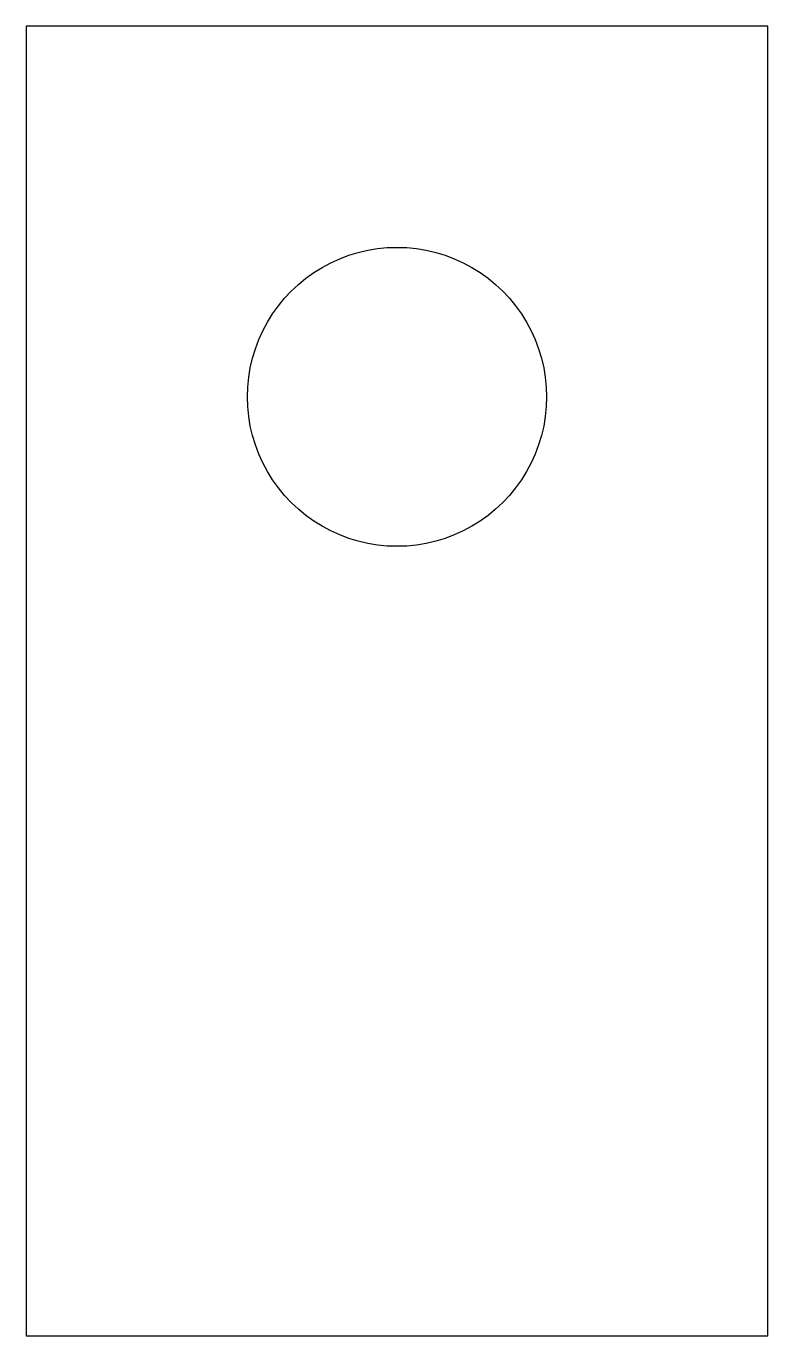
# Model space of a CAD drawing. Header units: metres. Extents: x -15 to 15, y 0 to 53.
import ezdxf

# ---------------------------------------------------------------- set-up
doc = ezdxf.new("R2010")
doc.units = ezdxf.units.M

msp = doc.modelspace()

# ---------------------------------------------------------------- linework, layer by layer
for p, q in [((15, 53), (-15, 53)), ((-15, 53), (-15, 0)), ((15, 0), (15, 53)), ((-1.18028, 43.9337), (-0.789673, 43.9982)), ((-0.789673, 43.9982), (-0.395676, 44.037)), ((-0.395676, 44.037), (0, 44.05)), ((0, 44.05), (0.395676, 44.037)), ((0.395676, 44.037), (0.789673, 43.9982)), ((0.789673, 43.9982), (1.18028, 43.9337)), ((-2.67584, 43.4261), (-2.31523, 43.5895)), ((-2.31523, 43.5895), (-1.9447, 43.7289)), ((-1.9447, 43.7289), (-1.56584, 43.8438)), ((-1.56584, 43.8438), (-1.18028, 43.9337)), ((1.18028, 43.9337), (1.56584, 43.8438)), ((1.56584, 43.8438), (1.9447, 43.7289)), ((1.9447, 43.7289), (2.31523, 43.5895)), ((2.31523, 43.5895), (2.67584, 43.4261)), ((-3.683, 42.7998), (-3.36119, 43.0304)), ((-3.36119, 43.0304), (-3.02499, 43.2394)), ((-3.02499, 43.2394), (-2.67584, 43.4261)), ((2.67584, 43.4261), (3.02499, 43.2394)), ((3.02499, 43.2394), (3.36119, 43.0304)), ((3.36119, 43.0304), (3.683, 42.7998)), ((-4.27798, 42.278), (-3.98903, 42.5486)), ((-3.98903, 42.5486), (-3.683, 42.7998)), ((3.683, 42.7998), (3.98903, 42.5486)), ((3.98903, 42.5486), (4.27798, 42.278)), ((-4.79977, 41.683), (-4.54863, 41.989)), ((-4.54863, 41.989), (-4.27798, 42.278)), ((4.27798, 42.278), (4.54863, 41.989)), ((4.54863, 41.989), (4.79977, 41.683)), ((-5.23944, 41.025), (-5.03038, 41.3612)), ((-5.03038, 41.3612), (-4.79977, 41.683)), ((4.79977, 41.683), (5.03038, 41.3612)), ((5.03038, 41.3612), (5.23944, 41.025)), ((-5.42607, 40.6758), (-5.23944, 41.025)), ((5.23944, 41.025), (5.42607, 40.6758)), ((-5.72891, 39.9447), (-5.58946, 40.3152)), ((-5.58946, 40.3152), (-5.42607, 40.6758)), ((5.42607, 40.6758), (5.58946, 40.3152)), ((5.58946, 40.3152), (5.72891, 39.9447)), ((-5.84384, 39.5658), (-5.72891, 39.9447)), ((5.72891, 39.9447), (5.84384, 39.5658)), ((-5.93375, 39.1803), (-5.84384, 39.5658)), ((5.84384, 39.5658), (5.93375, 39.1803)), ((-6.03703, 38.3957), (-5.99823, 38.7897)), ((-5.99823, 38.7897), (-5.93375, 39.1803)), ((5.93375, 39.1803), (5.99823, 38.7897)), ((5.99823, 38.7897), (6.03703, 38.3957)), ((-6.04999, 38), (-6.03703, 38.3957)), ((6.03703, 38.3957), (6.04999, 38)), ((-6.03703, 37.6043), (-6.04999, 38)), ((6.04999, 38), (6.03703, 37.6043)), ((-5.99823, 37.2103), (-6.03703, 37.6043)), ((-5.93375, 36.8197), (-5.99823, 37.2103)), ((5.99823, 37.2103), (5.93375, 36.8197)), ((6.03703, 37.6043), (5.99823, 37.2103)), ((-5.84384, 36.4341), (-5.93375, 36.8197)), ((5.93375, 36.8197), (5.84384, 36.4341)), ((-5.72891, 36.0553), (-5.84384, 36.4341)), ((-5.58946, 35.6848), (-5.72891, 36.0553)), ((5.72891, 36.0553), (5.58946, 35.6848)), ((5.84384, 36.4341), (5.72891, 36.0553)), ((-5.42607, 35.3241), (-5.58946, 35.6848)), ((5.58946, 35.6848), (5.42607, 35.3241)), ((-5.23944, 34.975), (-5.42607, 35.3241)), ((5.42607, 35.3241), (5.23944, 34.975)), ((-5.03038, 34.6388), (-5.23944, 34.975)), ((-4.79977, 34.317), (-5.03038, 34.6388)), ((5.03038, 34.6388), (4.79977, 34.317)), ((5.23944, 34.975), (5.03038, 34.6388)), ((-4.54863, 34.011), (-4.79977, 34.317)), ((-4.27798, 33.722), (-4.54863, 34.011)), ((4.54863, 34.011), (4.27798, 33.722)), ((4.79977, 34.317), (4.54863, 34.011)), ((-3.98903, 33.4514), (-4.27798, 33.722)), ((-3.683, 33.2002), (-3.98903, 33.4514)), ((3.98903, 33.4514), (3.683, 33.2002)), ((4.27798, 33.722), (3.98903, 33.4514)), ((-3.36119, 32.9696), (-3.683, 33.2002)), ((-3.02499, 32.7605), (-3.36119, 32.9696)), ((3.36119, 32.9696), (3.02499, 32.7605)), ((3.683, 33.2002), (3.36119, 32.9696)), ((-2.67584, 32.5739), (-3.02499, 32.7605)), ((-2.31523, 32.4105), (-2.67584, 32.5739)), ((-1.9447, 32.2711), (-2.31523, 32.4105)), ((2.31523, 32.4105), (1.9447, 32.2711)), ((2.67584, 32.5739), (2.31523, 32.4105)), ((3.02499, 32.7605), (2.67584, 32.5739)), ((-1.56584, 32.1561), (-1.9447, 32.2711)), ((-1.18028, 32.0662), (-1.56584, 32.1561)), ((-0.789673, 32.0018), (-1.18028, 32.0662)), ((-0.395676, 31.963), (-0.789673, 32.0018)), ((0, 31.95), (-0.395676, 31.963)), ((0.395676, 31.963), (0, 31.95)), ((0.789673, 32.0018), (0.395676, 31.963)), ((1.18028, 32.0662), (0.789673, 32.0018)), ((1.56584, 32.1561), (1.18028, 32.0662)), ((1.9447, 32.2711), (1.56584, 32.1561)), ((-15, 0), (15, 0))]:
    msp.add_line(p, q)

doc.saveas('drawing.dxf')
